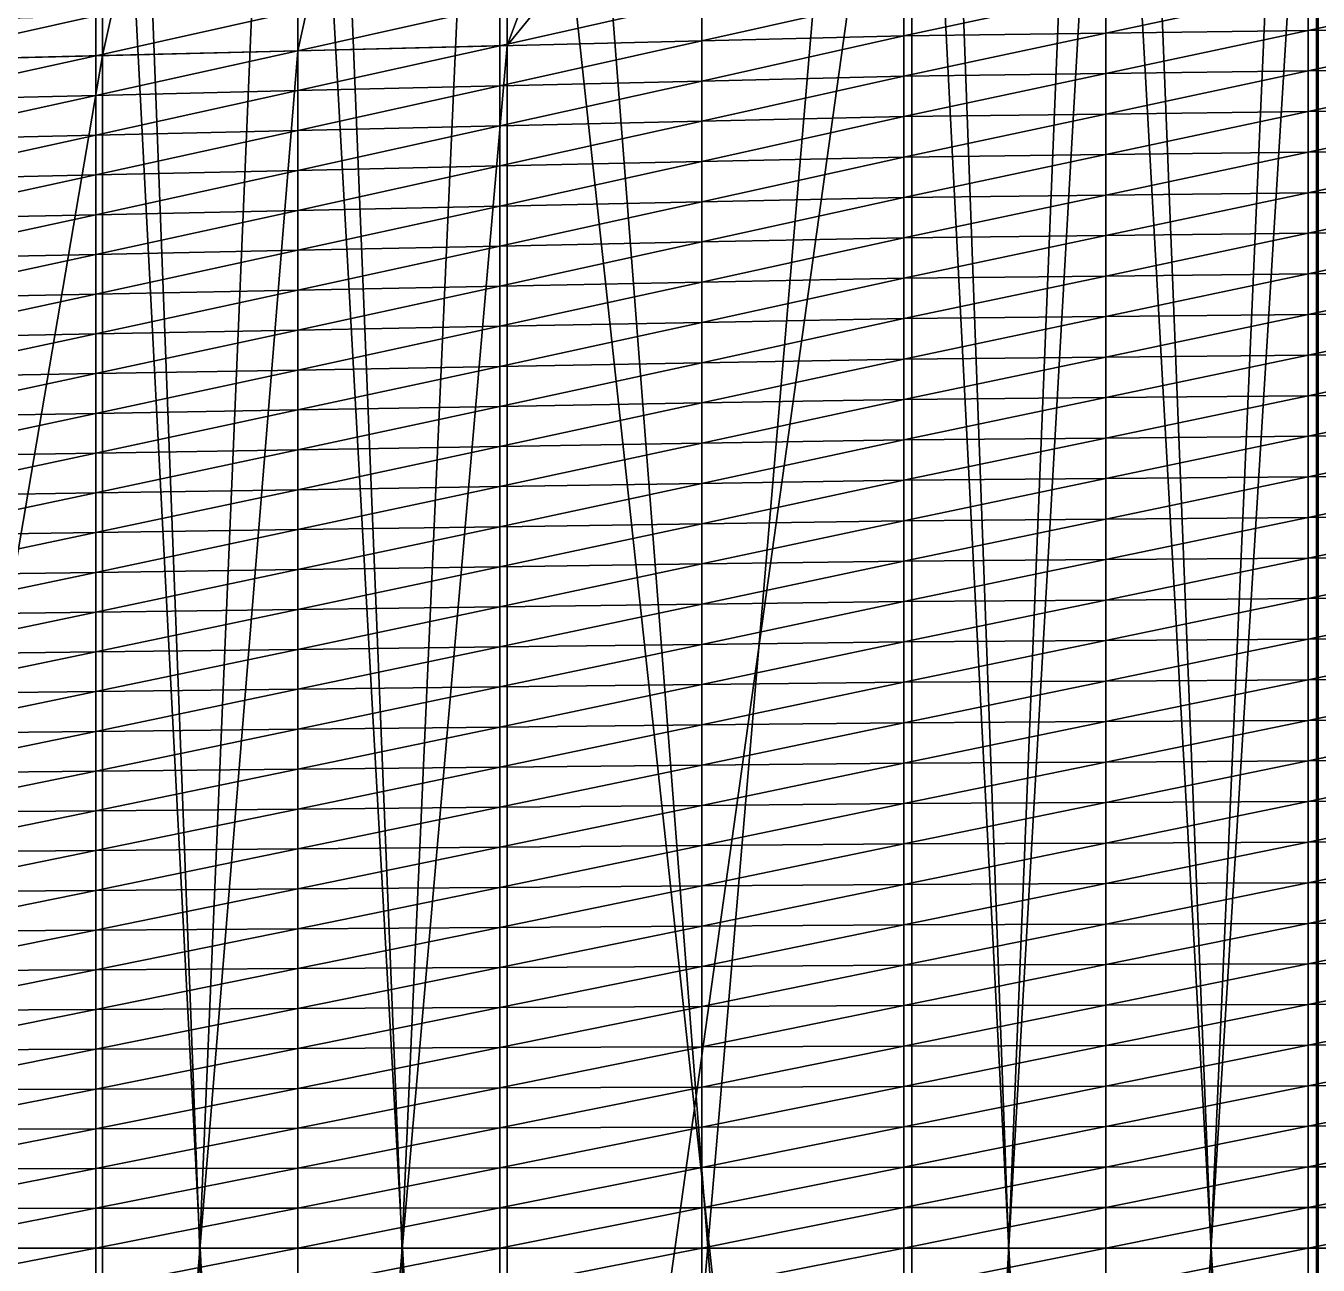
# Model space of a CAD drawing. Header units: metres. Extents: x -3 to 177, y -14 to 14.
# Drawn here: x 46.93 to 53.8, y -0.09 to 6.5 of the extents above; entities that cross this region are included whole.
import ezdxf

# ---------------------------------------------------------------- set-up
doc = ezdxf.new("R2010")
doc.units = ezdxf.units.M
for name, color, linetype, true_color in [('BULKHEAD_03', 7, 'Continuous', 0xdec086), ('DB_4', 7, 'Continuous', 0x99866a), ('DB_5', 7, 'Continuous', 0x99866a), ('HOLD_4', 7, 'Continuous', 0x80bb9a), ('HOLD_5', 7, 'Continuous', 0xdf9582), ('HULL', 7, 'Continuous', 0x528ba5)]:
    doc.layers.add(name, color=color, linetype=linetype, true_color=true_color)

msp = doc.modelspace()

# ---------------------------------------------------------------- linework, layer by layer
at = {"layer": 'BULKHEAD_03'}
for points in [[(53.796, -9.0688, 0.0121), (53.796, -14.388, 14.5999), (53.796, 14.388, 14.5999)], [(53.796, 14.388, 14.5999), (53.796, 9.0688, 0.0121), (53.796, -9.0688, 0.0121)], [(53.796, 14.388, 14.5999), (53.796, -14.388, 14.5999), (53.804, -14.388, 14.5999)], [(53.796, 14.388, 14.5999), (53.804, -14.388, 14.5999), (53.804, 14.388, 14.5999)], [(53.804, 14.388, 14.5999), (53.804, -14.388, 14.5999), (53.804, -9.0688, 0.0121)], [(53.804, -9.0688, 0.0121), (53.804, 9.0688, 0.0121), (53.804, 14.388, 14.5999)], [(53.796, -9.0688, 0.0121), (53.796, 9.0688, 0.0121), (53.804, 9.0688, 0.0121)], [(53.796, -9.0688, 0.0121), (53.804, 9.0688, 0.0121), (53.804, -9.0688, 0.0121)]]:
    msp.add_3dface(points, dxfattribs=at)
at = {"layer": 'DB_4'}
for points in [[(53.804, 14.1636, 1.75), (54.825, -14.2049, 1.75), (54.825, 14.2049, 1.75)], [(53.804, 14.1636, 1.75), (53.804, -14.1636, 1.75), (54.825, -14.2049, 1.75)], [(53.804, -14.1636, 1.75), (53.804, 14.1636, 1.75), (53.804, 13.9442, 1.4)], [(53.804, -14.1636, 1.75), (53.804, 13.9442, 1.4), (53.804, 13.1506, 0.7)], [(53.804, 13.1506, 0.7), (53.804, 9.069), (53.804, -12.4071, 0.35)], [(53.804, -14.1636, 1.75), (53.804, 13.1506, 0.7), (53.804, -12.4071, 0.35)], [(53.804, -9.069), (53.804, 9.069), (54.825, 9.0881)], [(53.804, -9.069), (54.825, 9.0881), (54.825, -9.0881)], [(53.804, 9.069), (53.804, -9.069), (53.804, -12.4071, 0.35)]]:
    msp.add_3dface(points, dxfattribs=at)
at = {"layer": 'DB_5'}
for points in [[(51.6428, 14.0657, 1.75), (52.675, -14.1149, 1.75), (52.675, 14.1149, 1.75)], [(52.675, 14.1149, 1.75), (53.796, -14.1633, 1.75), (53.796, 14.1633, 1.75)], [(52.675, 14.1149, 1.75), (52.675, -14.1149, 1.75), (53.796, -14.1633, 1.75)], [(53.796, 13.9437, 1.4), (53.796, 14.1633, 1.75), (53.796, -14.1633, 1.75)], [(49.4895, 13.8425, 1.75), (51.6428, -14.0657, 1.75), (51.6428, 14.0657, 1.75)], [(51.6428, 14.0657, 1.75), (51.6428, -14.0657, 1.75), (52.675, -14.1149, 1.75)], [(53.796, 13.1498, 0.7), (53.796, 13.9437, 1.4), (53.796, -14.1633, 1.75)], [(48.375, 13.7102, 1.75), (49.4895, -13.8425, 1.75), (49.4895, 13.8425, 1.75)], [(49.4895, 13.8425, 1.75), (49.4895, -13.8425, 1.75), (51.6428, -14.0657, 1.75)], [(47.3363, 13.5797, 1.75), (48.375, -13.7102, 1.75), (48.375, 13.7102, 1.75)], [(48.375, 13.7102, 1.75), (48.375, -13.7102, 1.75), (49.4895, -13.8425, 1.75)], [(45.1831, 13.2778, 1.75), (47.3363, -13.5797, 1.75), (47.3363, 13.5797, 1.75)], [(47.3363, 13.5797, 1.75), (47.3363, -13.5797, 1.75), (48.375, -13.7102, 1.75)], [(45.1831, 13.2778, 1.75), (45.1831, -13.2778, 1.75), (47.3363, -13.5797, 1.75)], [(53.796, -12.4062, 0.35), (53.796, 9.0688), (53.796, 13.1498, 0.7)], [(53.796, -12.4062, 0.35), (53.796, 13.1498, 0.7), (53.796, -14.1633, 1.75)], [(49.4895, 6.3963), (49.4895, 11.4229, 0.35), (51.6428, 12.1578, 0.35)], [(49.4895, 6.3963), (51.6428, 12.1578, 0.35), (51.6428, 9.0283)], [(48.375, 6.3689), (48.375, 11.0095, 0.35), (49.4895, 11.4229, 0.35)], [(48.375, 6.3689), (49.4895, 11.4229, 0.35), (49.4895, 6.3963)], [(47.3363, 6.3433), (47.3363, 10.6298, 0.35), (48.375, 11.0095, 0.35)], [(47.3363, 6.3433), (48.375, 11.0095, 0.35), (48.375, 6.3689)], [(45.1831, 6.2903), (45.1831, 9.911, 0.35), (47.3363, 10.6298, 0.35)], [(45.1831, 6.2903), (47.3363, 10.6298, 0.35), (47.3363, 6.3433)], [(49.4895, -6.3963), (49.4895, 6.3963), (51.6428, 9.0283)], [(49.4895, -6.3963), (51.6428, 9.0283), (51.6428, -9.0283)], [(51.6428, -9.0283), (51.6428, 9.0283), (52.675, 9.0477)], [(51.6428, -9.0283), (52.675, 9.0477), (52.675, -9.0477)], [(52.675, -9.0477), (52.675, 9.0477), (53.796, 9.0688)], [(52.675, -9.0477), (53.796, 9.0688), (53.796, -9.0688)], [(53.796, -12.4062, 0.35), (53.796, -9.0688), (53.796, 9.0688)], [(48.375, -6.3689), (48.375, 6.3689), (49.4895, 6.3963)], [(48.375, -6.3689), (49.4895, 6.3963), (49.4895, -6.3963)], [(45.1831, -6.2903), (45.1831, 6.2903), (47.3363, 6.3433)], [(45.1831, -6.2903), (47.3363, 6.3433), (47.3363, -6.3433)], [(47.3363, -6.3433), (47.3363, 6.3433), (48.375, 6.3689)], [(47.3363, -6.3433), (48.375, 6.3689), (48.375, -6.3689)]]:
    msp.add_3dface(points, dxfattribs=at)
at = {"layer": 'HOLD_4'}
for points in [[(53.804, 13.096, 5.75), (53.804, 12.8596, 1.75), (53.804, -13.0956, 3.0004)], [(53.804, 9.996, 12.6718), (53.804, 13.096, 5.75), (53.804, -13.0956, 3.0004)], [(53.804, -12.8596, 1.75), (53.804, 12.8596, 1.75), (54.825, 12.9008, 1.75)], [(53.804, -12.8596, 1.75), (54.825, 12.9008, 1.75), (54.825, -12.9008, 1.75)], [(53.804, 12.8596, 1.75), (53.804, -12.8596, 1.75), (53.804, -13.0956, 3.0004)], [(53.804, 9.996, 14.6), (53.804, -9.996, 14.6), (54.825, -9.996, 14.6)], [(53.804, 9.996, 14.6), (54.825, -9.996, 14.6), (54.825, 9.996, 14.6)], [(53.804, -9.996, 14.6), (53.804, 9.996, 14.6), (53.804, 9.996, 12.6718)], [(53.804, -9.996, 12.6718), (53.804, -9.996, 14.6), (53.804, 9.996, 12.6718)], [(53.804, -13.0956, 3.0004), (53.804, -9.996, 12.6718), (53.804, 9.996, 12.6718)]]:
    msp.add_3dface(points, dxfattribs=at)
at = {"layer": 'HOLD_5'}
for points in [[(53.796, -13.0956, 3.0004), (53.796, 12.8592, 1.75), (53.796, 13.096, 5.75)], [(53.796, -13.0956, 3.0004), (53.796, 13.096, 5.75), (53.796, 9.996, 12.6718)], [(52.675, -12.8108, 1.75), (52.675, 12.8108, 1.75), (53.796, 12.8592, 1.75)], [(52.675, -12.8108, 1.75), (53.796, 12.8592, 1.75), (53.796, -12.8592, 1.75)], [(53.796, -13.0956, 3.0004), (53.796, -12.8592, 1.75), (53.796, 12.8592, 1.75)], [(51.6428, -12.7616, 1.75), (51.6428, 12.7616, 1.75), (52.675, 12.8108, 1.75)], [(51.6428, -12.7616, 1.75), (52.675, 12.8108, 1.75), (52.675, -12.8108, 1.75)], [(49.4895, -12.5382, 1.75), (49.4895, 12.5382, 1.75), (51.6428, 12.7616, 1.75)], [(49.4895, -12.5382, 1.75), (51.6428, 12.7616, 1.75), (51.6428, -12.7616, 1.75)], [(48.375, -12.4057, 1.75), (48.375, 12.4057, 1.75), (49.4895, 12.5382, 1.75)], [(48.375, -12.4057, 1.75), (49.4895, 12.5382, 1.75), (49.4895, -12.5382, 1.75)], [(47.3363, -12.2751, 1.75), (47.3363, 12.2751, 1.75), (48.375, 12.4057, 1.75)], [(47.3363, -12.2751, 1.75), (48.375, 12.4057, 1.75), (48.375, -12.4057, 1.75)], [(45.1831, -11.9728, 1.75), (45.1831, 11.9728, 1.75), (47.3363, 12.2751, 1.75)], [(45.1831, -11.9728, 1.75), (47.3363, 12.2751, 1.75), (47.3363, -12.2751, 1.75)], [(45.1831, 9.996, 14.6), (45.1831, -9.996, 14.6), (47.3363, -9.996, 14.6)], [(45.1831, 9.996, 14.6), (47.3363, -9.996, 14.6), (47.3363, 9.996, 14.6)], [(47.3363, 9.996, 14.6), (47.3363, -9.996, 14.6), (48.375, -9.996, 14.6)], [(47.3363, 9.996, 14.6), (48.375, -9.996, 14.6), (48.375, 9.996, 14.6)], [(48.375, 9.996, 14.6), (48.375, -9.996, 14.6), (49.4895, -9.996, 14.6)], [(48.375, 9.996, 14.6), (49.4895, -9.996, 14.6), (49.4895, 9.996, 14.6)], [(49.4895, 9.996, 14.6), (49.4895, -9.996, 14.6), (51.6428, -9.996, 14.6)], [(49.4895, 9.996, 14.6), (51.6428, -9.996, 14.6), (51.6428, 9.996, 14.6)], [(51.6428, 9.996, 14.6), (51.6428, -9.996, 14.6), (52.675, -9.996, 14.6)], [(51.6428, 9.996, 14.6), (52.675, -9.996, 14.6), (52.675, 9.996, 14.6)], [(52.675, 9.996, 14.6), (52.675, -9.996, 14.6), (53.796, -9.996, 14.6)], [(52.675, 9.996, 14.6), (53.796, -9.996, 14.6), (53.796, 9.996, 14.6)], [(53.796, 9.996, 12.6718), (53.796, 9.996, 14.6), (53.796, -9.996, 14.6)], [(53.796, 9.996, 12.6718), (53.796, -9.996, 14.6), (53.796, -9.996, 12.6718)], [(53.796, 9.996, 12.6718), (53.796, -9.996, 12.6718), (53.796, -13.0956, 3.0004)]]:
    msp.add_3dface(points, dxfattribs=at)
at = {"layer": 'HULL'}
for points in [[(51.6, 6.4482), (51.6, 6.6632), (52.675, 6.6781)], [(51.6, 6.4482), (52.675, 6.6781), (52.675, 6.4627)], [(52.675, 6.4627), (52.675, 6.6781), (53.75, 6.693)], [(52.675, 6.4627), (53.75, 6.693), (53.75, 6.4771)], [(53.75, 6.4771), (53.75, 6.693), (54.825, 6.7079)], [(53.75, 6.4771), (54.825, 6.7079), (54.825, 6.4915)], [(48.375, 6.3689), (48.375, 6.5812, 0.0006), (49.45, 6.6085, 0.0004)], [(48.375, 6.3689), (49.45, 6.6085, 0.0004), (49.45, 6.3953)], [(49.45, 6.3953), (49.45, 6.6085, 0.0004), (50.525, 6.6358, 0.0002)], [(49.45, 6.3953), (50.525, 6.6358, 0.0002), (50.525, 6.4218)], [(50.525, 6.4218), (50.525, 6.6358, 0.0002), (51.6, 6.6632)], [(50.525, 6.4218), (51.6, 6.6632), (51.6, 6.4482)], [(46.225, 6.316), (46.225, 6.5265, 0.0009), (47.3, 6.5538, 0.0008)], [(46.225, 6.316), (47.3, 6.5538, 0.0008), (47.3, 6.3424)], [(47.3, 6.3424), (47.3, 6.5538, 0.0008), (48.375, 6.5812, 0.0006)], [(47.3, 6.3424), (48.375, 6.5812, 0.0006), (48.375, 6.3689)], [(52.675, 6.2472), (52.675, 6.4627), (53.75, 6.4771)], [(52.675, 6.2472), (53.75, 6.4771), (53.75, 6.2612)], [(53.75, 6.2612), (53.75, 6.4771), (54.825, 6.4915)], [(53.75, 6.2612), (54.825, 6.4915), (54.825, 6.2751)], [(48.375, 6.1566), (48.375, 6.3689), (49.45, 6.3953)], [(48.375, 6.1566), (49.45, 6.3953), (49.45, 6.1822)], [(49.45, 6.1822), (49.45, 6.3953), (50.525, 6.4218)], [(49.45, 6.1822), (50.525, 6.4218), (50.525, 6.2077)], [(50.525, 6.2077), (50.525, 6.4218), (51.6, 6.4482)], [(50.525, 6.2077), (51.6, 6.4482), (51.6, 6.2333)], [(51.6, 6.2333), (51.6, 6.4482), (52.675, 6.4627)], [(51.6, 6.2333), (52.675, 6.4627), (52.675, 6.2472)], [(46.225, 6.1054), (46.225, 6.316), (47.3, 6.3424)], [(46.225, 6.1054), (47.3, 6.3424), (47.3, 6.131)], [(47.3, 6.131), (47.3, 6.3424), (48.375, 6.3689)], [(47.3, 6.131), (48.375, 6.3689), (48.375, 6.1566)], [(52.675, 6.0318), (52.675, 6.2472), (53.75, 6.2612)], [(52.675, 6.0318), (53.75, 6.2612), (53.75, 6.0453)], [(53.75, 6.0453), (53.75, 6.2612), (54.825, 6.2751)], [(53.75, 6.0453), (54.825, 6.2751), (54.825, 6.0588)], [(49.45, 5.969), (49.45, 6.1822), (50.525, 6.2077)], [(49.45, 5.969), (50.525, 6.2077), (50.525, 5.9937)], [(50.525, 5.9937), (50.525, 6.2077), (51.6, 6.2333)], [(50.525, 5.9937), (51.6, 6.2333), (51.6, 6.0184)], [(51.6, 6.0184), (51.6, 6.2333), (52.675, 6.2472)], [(51.6, 6.0184), (52.675, 6.2472), (52.675, 6.0318)], [(46.225, 5.8949), (46.225, 6.1054), (47.3, 6.131)], [(46.225, 5.8949), (47.3, 6.131), (47.3, 5.9196)], [(47.3, 5.9196), (47.3, 6.131), (48.375, 6.1566)], [(47.3, 5.9196), (48.375, 6.1566), (48.375, 5.9443)], [(48.375, 5.9443), (48.375, 6.1566), (49.45, 6.1822)], [(48.375, 5.9443), (49.45, 6.1822), (49.45, 5.969)], [(53.75, 5.8294), (53.75, 6.0453), (54.825, 6.0588)], [(53.75, 5.8294), (54.825, 6.0588), (54.825, 5.8424)], [(49.45, 5.7558), (49.45, 5.969), (50.525, 5.9937)], [(49.45, 5.7558), (50.525, 5.9937), (50.525, 5.7796)], [(50.525, 5.7796), (50.525, 5.9937), (51.6, 6.0184)], [(50.525, 5.7796), (51.6, 6.0184), (51.6, 5.8034)], [(51.6, 5.8034), (51.6, 6.0184), (52.675, 6.0318)], [(51.6, 5.8034), (52.675, 6.0318), (52.675, 5.8164)], [(52.675, 5.8164), (52.675, 6.0318), (53.75, 6.0453)], [(52.675, 5.8164), (53.75, 6.0453), (53.75, 5.8294)], [(46.225, 5.6844), (46.225, 5.8949), (47.3, 5.9196)], [(46.225, 5.6844), (47.3, 5.9196), (47.3, 5.7082)], [(47.3, 5.7082), (47.3, 5.9196), (48.375, 5.9443)], [(47.3, 5.7082), (48.375, 5.9443), (48.375, 5.732)], [(48.375, 5.732), (48.375, 5.9443), (49.45, 5.969)], [(48.375, 5.732), (49.45, 5.969), (49.45, 5.7558)], [(49.45, 5.5426), (49.45, 5.7558), (50.525, 5.7796)], [(49.45, 5.5426), (50.525, 5.7796), (50.525, 5.5656)], [(50.525, 5.5656), (50.525, 5.7796), (51.6, 5.8034)], [(50.525, 5.5656), (51.6, 5.8034), (51.6, 5.5885)], [(51.6, 5.5885), (51.6, 5.8034), (52.675, 5.8164)], [(51.6, 5.5885), (52.675, 5.8164), (52.675, 5.601)], [(52.675, 5.601), (52.675, 5.8164), (53.75, 5.8294)], [(52.675, 5.601), (53.75, 5.8294), (53.75, 5.6135)], [(53.75, 5.6135), (53.75, 5.8294), (54.825, 5.8424)], [(53.75, 5.6135), (54.825, 5.8424), (54.825, 5.626)], [(46.225, 5.4738), (46.225, 5.6844), (47.3, 5.7082)], [(46.225, 5.4738), (47.3, 5.7082), (47.3, 5.4968)], [(47.3, 5.4968), (47.3, 5.7082), (48.375, 5.732)], [(47.3, 5.4968), (48.375, 5.732), (48.375, 5.5197)], [(48.375, 5.5197), (48.375, 5.732), (49.45, 5.7558)], [(48.375, 5.5197), (49.45, 5.7558), (49.45, 5.5426)], [(50.525, 5.3515), (50.525, 5.5656), (51.6, 5.5885)], [(50.525, 5.3515), (51.6, 5.5885), (51.6, 5.3735)], [(51.6, 5.3735), (51.6, 5.5885), (52.675, 5.601)], [(51.6, 5.3735), (52.675, 5.601), (52.675, 5.3856)], [(52.675, 5.3856), (52.675, 5.601), (53.75, 5.6135)], [(52.675, 5.3856), (53.75, 5.6135), (53.75, 5.3976)], [(53.75, 5.3976), (53.75, 5.6135), (54.825, 5.626)], [(53.75, 5.3976), (54.825, 5.626), (54.825, 5.4096)], [(47.3, 5.2854), (47.3, 5.4968), (48.375, 5.5197)], [(47.3, 5.2854), (48.375, 5.5197), (48.375, 5.3074)], [(48.375, 5.3074), (48.375, 5.5197), (49.45, 5.5426)], [(48.375, 5.3074), (49.45, 5.5426), (49.45, 5.3294)], [(49.45, 5.3294), (49.45, 5.5426), (50.525, 5.5656)], [(49.45, 5.3294), (50.525, 5.5656), (50.525, 5.3515)], [(46.225, 5.2633), (46.225, 5.4738), (47.3, 5.4968)], [(46.225, 5.2633), (47.3, 5.4968), (47.3, 5.2854)], [(50.525, 5.1374), (50.525, 5.3515), (51.6, 5.3735)], [(50.525, 5.1374), (51.6, 5.3735), (51.6, 5.1586)], [(51.6, 5.1586), (51.6, 5.3735), (52.675, 5.3856)], [(51.6, 5.1586), (52.675, 5.3856), (52.675, 5.1701)], [(52.675, 5.1701), (52.675, 5.3856), (53.75, 5.3976)], [(52.675, 5.1701), (53.75, 5.3976), (53.75, 5.1817)], [(53.75, 5.1817), (53.75, 5.3976), (54.825, 5.4096)], [(53.75, 5.1817), (54.825, 5.4096), (54.825, 5.1932)], [(47.3, 5.0739), (47.3, 5.2854), (48.375, 5.3074)], [(47.3, 5.0739), (48.375, 5.3074), (48.375, 5.0951)], [(48.375, 5.0951), (48.375, 5.3074), (49.45, 5.3294)], [(48.375, 5.0951), (49.45, 5.3294), (49.45, 5.1163)], [(49.45, 5.1163), (49.45, 5.3294), (50.525, 5.3515)], [(49.45, 5.1163), (50.525, 5.3515), (50.525, 5.1374)], [(46.225, 5.0528), (46.225, 5.2633), (47.3, 5.2854)], [(46.225, 5.0528), (47.3, 5.2854), (47.3, 5.0739)], [(50.525, 4.9234), (50.525, 5.1374), (51.6, 5.1586)], [(50.525, 4.9234), (51.6, 5.1586), (51.6, 4.9437)], [(51.6, 4.9437), (51.6, 5.1586), (52.675, 5.1701)], [(51.6, 4.9437), (52.675, 5.1701), (52.675, 4.9547)], [(52.675, 4.9547), (52.675, 5.1701), (53.75, 5.1817)], [(52.675, 4.9547), (53.75, 5.1817), (53.75, 4.9658)], [(53.75, 4.9658), (53.75, 5.1817), (54.825, 5.1932)], [(53.75, 4.9658), (54.825, 5.1932), (54.825, 4.9768)], [(47.3, 4.8625), (47.3, 5.0739), (48.375, 5.0951)], [(47.3, 4.8625), (48.375, 5.0951), (48.375, 4.8828)], [(48.375, 4.8828), (48.375, 5.0951), (49.45, 5.1163)], [(48.375, 4.8828), (49.45, 5.1163), (49.45, 4.9031)], [(49.45, 4.9031), (49.45, 5.1163), (50.525, 5.1374)], [(49.45, 4.9031), (50.525, 5.1374), (50.525, 4.9234)], [(46.225, 4.8422), (46.225, 5.0528), (47.3, 5.0739)], [(46.225, 4.8422), (47.3, 5.0739), (47.3, 4.8625)], [(51.6, 4.7287), (51.6, 4.9437), (52.675, 4.9547)], [(51.6, 4.7287), (52.675, 4.9547), (52.675, 4.7393)], [(52.675, 4.7393), (52.675, 4.9547), (53.75, 4.9658)], [(52.675, 4.7393), (53.75, 4.9658), (53.75, 4.7499)], [(53.75, 4.7499), (53.75, 4.9658), (54.825, 4.9768)], [(53.75, 4.7499), (54.825, 4.9768), (54.825, 4.7605)], [(47.3, 4.6511), (47.3, 4.8625), (48.375, 4.8828)], [(47.3, 4.6511), (48.375, 4.8828), (48.375, 4.6705)], [(48.375, 4.6705), (48.375, 4.8828), (49.45, 4.9031)], [(48.375, 4.6705), (49.45, 4.9031), (49.45, 4.6899)], [(49.45, 4.6899), (49.45, 4.9031), (50.525, 4.9234)], [(49.45, 4.6899), (50.525, 4.9234), (50.525, 4.7093)], [(50.525, 4.7093), (50.525, 4.9234), (51.6, 4.9437)], [(50.525, 4.7093), (51.6, 4.9437), (51.6, 4.7287)], [(46.225, 4.6317), (46.225, 4.8422), (47.3, 4.8625)], [(46.225, 4.6317), (47.3, 4.8625), (47.3, 4.6511)], [(52.675, 4.5239), (52.675, 4.7393), (53.75, 4.7499)], [(52.675, 4.5239), (53.75, 4.7499), (53.75, 4.534)], [(53.75, 4.534), (53.75, 4.7499), (54.825, 4.7605)], [(53.75, 4.534), (54.825, 4.7605), (54.825, 4.5441)], [(48.375, 4.4582), (48.375, 4.6705), (49.45, 4.6899)], [(48.375, 4.4582), (49.45, 4.6899), (49.45, 4.4767)], [(49.45, 4.4767), (49.45, 4.6899), (50.525, 4.7093)], [(49.45, 4.4767), (50.525, 4.7093), (50.525, 4.4953)], [(50.525, 4.4953), (50.525, 4.7093), (51.6, 4.7287)], [(50.525, 4.4953), (51.6, 4.7287), (51.6, 4.5138)], [(51.6, 4.5138), (51.6, 4.7287), (52.675, 4.7393)], [(51.6, 4.5138), (52.675, 4.7393), (52.675, 4.5239)], [(46.225, 4.4212), (46.225, 4.6317), (47.3, 4.6511)], [(46.225, 4.4212), (47.3, 4.6511), (47.3, 4.4397)], [(47.3, 4.4397), (47.3, 4.6511), (48.375, 4.6705)], [(47.3, 4.4397), (48.375, 4.6705), (48.375, 4.4582)], [(53.75, 4.3181), (53.75, 4.534), (54.825, 4.5441)], [(53.75, 4.3181), (54.825, 4.5441), (54.825, 4.3277)], [(48.375, 4.2459), (48.375, 4.4582), (49.45, 4.4767)], [(48.375, 4.2459), (49.45, 4.4767), (49.45, 4.2636)], [(49.45, 4.2636), (49.45, 4.4767), (50.525, 4.4953)], [(49.45, 4.2636), (50.525, 4.4953), (50.525, 4.2812)], [(50.525, 4.2812), (50.525, 4.4953), (51.6, 4.5138)], [(50.525, 4.2812), (51.6, 4.5138), (51.6, 4.2988)], [(51.6, 4.2988), (51.6, 4.5138), (52.675, 4.5239)], [(51.6, 4.2988), (52.675, 4.5239), (52.675, 4.3084)], [(52.675, 4.3084), (52.675, 4.5239), (53.75, 4.534)], [(52.675, 4.3084), (53.75, 4.534), (53.75, 4.3181)], [(46.225, 4.2106), (46.225, 4.4212), (47.3, 4.4397)], [(46.225, 4.2106), (47.3, 4.4397), (47.3, 4.2283)], [(47.3, 4.2283), (47.3, 4.4397), (48.375, 4.4582)], [(47.3, 4.2283), (48.375, 4.4582), (48.375, 4.2459)], [(48.375, 4.0336), (48.375, 4.2459), (49.45, 4.2636)], [(48.375, 4.0336), (49.45, 4.2636), (49.45, 4.0504)], [(49.45, 4.0504), (49.45, 4.2636), (50.525, 4.2812)], [(49.45, 4.0504), (50.525, 4.2812), (50.525, 4.0671)], [(50.525, 4.0671), (50.525, 4.2812), (51.6, 4.2988)], [(50.525, 4.0671), (51.6, 4.2988), (51.6, 4.0839)], [(51.6, 4.0839), (51.6, 4.2988), (52.675, 4.3084)], [(51.6, 4.0839), (52.675, 4.3084), (52.675, 4.093)], [(52.675, 4.093), (52.675, 4.3084), (53.75, 4.3181)], [(52.675, 4.093), (53.75, 4.3181), (53.75, 4.1022)], [(53.75, 4.1022), (53.75, 4.3181), (54.825, 4.3277)], [(53.75, 4.1022), (54.825, 4.3277), (54.825, 4.1113)], [(46.225, 4.0001), (46.225, 4.2106), (47.3, 4.2283)], [(46.225, 4.0001), (47.3, 4.2283), (47.3, 4.0169)], [(47.3, 4.0169), (47.3, 4.2283), (48.375, 4.2459)], [(47.3, 4.0169), (48.375, 4.2459), (48.375, 4.0336)], [(49.45, 3.8372), (49.45, 4.0504), (50.525, 4.0671)], [(49.45, 3.8372), (50.525, 4.0671), (50.525, 3.8531)], [(50.525, 3.8531), (50.525, 4.0671), (51.6, 4.0839)], [(50.525, 3.8531), (51.6, 4.0839), (51.6, 3.8689)], [(51.6, 3.8689), (51.6, 4.0839), (52.675, 4.093)], [(51.6, 3.8689), (52.675, 4.093), (52.675, 3.8776)], [(52.675, 3.8776), (52.675, 4.093), (53.75, 4.1022)], [(52.675, 3.8776), (53.75, 4.1022), (53.75, 3.8863)], [(53.75, 3.8863), (53.75, 4.1022), (54.825, 4.1113)], [(53.75, 3.8863), (54.825, 4.1113), (54.825, 3.8949)], [(46.225, 3.7896), (46.225, 4.0001), (47.3, 4.0169)], [(46.225, 3.7896), (47.3, 4.0169), (47.3, 3.8055)], [(47.3, 3.8055), (47.3, 4.0169), (48.375, 4.0336)], [(47.3, 3.8055), (48.375, 4.0336), (48.375, 3.8213)], [(48.375, 3.8213), (48.375, 4.0336), (49.45, 4.0504)], [(48.375, 3.8213), (49.45, 4.0504), (49.45, 3.8372)], [(49.45, 3.624), (49.45, 3.8372), (50.525, 3.8531)], [(49.45, 3.624), (50.525, 3.8531), (50.525, 3.639)], [(50.525, 3.639), (50.525, 3.8531), (51.6, 3.8689)], [(50.525, 3.639), (51.6, 3.8689), (51.6, 3.654)], [(51.6, 3.654), (51.6, 3.8689), (52.675, 3.8776)], [(51.6, 3.654), (52.675, 3.8776), (52.675, 3.6622)], [(52.675, 3.6622), (52.675, 3.8776), (53.75, 3.8863)], [(52.675, 3.6622), (53.75, 3.8863), (53.75, 3.6704)], [(53.75, 3.6704), (53.75, 3.8863), (54.825, 3.8949)], [(53.75, 3.6704), (54.825, 3.8949), (54.825, 3.6785)], [(46.225, 3.579), (46.225, 3.7896), (47.3, 3.8055)], [(46.225, 3.579), (47.3, 3.8055), (47.3, 3.594)], [(47.3, 3.594), (47.3, 3.8055), (48.375, 3.8213)], [(47.3, 3.594), (48.375, 3.8213), (48.375, 3.609)], [(48.375, 3.609), (48.375, 3.8213), (49.45, 3.8372)], [(48.375, 3.609), (49.45, 3.8372), (49.45, 3.624)], [(50.525, 3.425), (50.525, 3.639), (51.6, 3.654)], [(50.525, 3.425), (51.6, 3.654), (51.6, 3.4391)], [(51.6, 3.4391), (51.6, 3.654), (52.675, 3.6622)], [(51.6, 3.4391), (52.675, 3.6622), (52.675, 3.4468)], [(52.675, 3.4468), (52.675, 3.6622), (53.75, 3.6704)], [(52.675, 3.4468), (53.75, 3.6704), (53.75, 3.4545)], [(53.75, 3.4545), (53.75, 3.6704), (54.825, 3.6785)], [(53.75, 3.4545), (54.825, 3.6785), (54.825, 3.4621)], [(46.225, 3.3685), (46.225, 3.579), (47.3, 3.594)], [(46.225, 3.3685), (47.3, 3.594), (47.3, 3.3826)], [(47.3, 3.3826), (47.3, 3.594), (48.375, 3.609)], [(47.3, 3.3826), (48.375, 3.609), (48.375, 3.3967)], [(48.375, 3.3967), (48.375, 3.609), (49.45, 3.624)], [(48.375, 3.3967), (49.45, 3.624), (49.45, 3.4108)], [(49.45, 3.4108), (49.45, 3.624), (50.525, 3.639)], [(49.45, 3.4108), (50.525, 3.639), (50.525, 3.425)], [(50.525, 3.2109), (50.525, 3.425), (51.6, 3.4391)], [(50.525, 3.2109), (51.6, 3.4391), (51.6, 3.2241)], [(51.6, 3.2241), (51.6, 3.4391), (52.675, 3.4468)], [(51.6, 3.2241), (52.675, 3.4468), (52.675, 3.2313)], [(52.675, 3.2313), (52.675, 3.4468), (53.75, 3.4545)], [(52.675, 3.2313), (53.75, 3.4545), (53.75, 3.2385)], [(53.75, 3.2385), (53.75, 3.4545), (54.825, 3.4621)], [(53.75, 3.2385), (54.825, 3.4621), (54.825, 3.2458)], [(46.225, 3.158), (46.225, 3.3685), (47.3, 3.3826)], [(46.225, 3.158), (47.3, 3.3826), (47.3, 3.1712)], [(47.3, 3.1712), (47.3, 3.3826), (48.375, 3.3967)], [(47.3, 3.1712), (48.375, 3.3967), (48.375, 3.1844)], [(48.375, 3.1844), (48.375, 3.3967), (49.45, 3.4108)], [(48.375, 3.1844), (49.45, 3.4108), (49.45, 3.1977)], [(49.45, 3.1977), (49.45, 3.4108), (50.525, 3.425)], [(49.45, 3.1977), (50.525, 3.425), (50.525, 3.2109)], [(52.675, 3.0159), (52.675, 3.2313), (53.75, 3.2385)], [(52.675, 3.0159), (53.75, 3.2385), (53.75, 3.0226)], [(53.75, 3.0226), (53.75, 3.2385), (54.825, 3.2458)], [(53.75, 3.0226), (54.825, 3.2458), (54.825, 3.0294)], [(46.225, 2.9475), (46.225, 3.158), (47.3, 3.1712)], [(46.225, 2.9475), (47.3, 3.1712), (47.3, 2.9598)], [(47.3, 2.9598), (47.3, 3.1712), (48.375, 3.1844)], [(47.3, 2.9598), (48.375, 3.1844), (48.375, 2.9721)], [(48.375, 2.9721), (48.375, 3.1844), (49.45, 3.1977)], [(48.375, 2.9721), (49.45, 3.1977), (49.45, 2.9845)], [(49.45, 2.9845), (49.45, 3.1977), (50.525, 3.2109)], [(49.45, 2.9845), (50.525, 3.2109), (50.525, 2.9968)], [(50.525, 2.9968), (50.525, 3.2109), (51.6, 3.2241)], [(50.525, 2.9968), (51.6, 3.2241), (51.6, 3.0092)], [(51.6, 3.0092), (51.6, 3.2241), (52.675, 3.2313)], [(51.6, 3.0092), (52.675, 3.2313), (52.675, 3.0159)], [(53.75, 2.8067), (53.75, 3.0226), (54.825, 3.0294)], [(53.75, 2.8067), (54.825, 3.0294), (54.825, 2.813)], [(46.225, 2.7369), (46.225, 2.9475), (47.3, 2.9598)], [(46.225, 2.7369), (47.3, 2.9598), (47.3, 2.7484)], [(47.3, 2.7484), (47.3, 2.9598), (48.375, 2.9721)], [(47.3, 2.7484), (48.375, 2.9721), (48.375, 2.7598)], [(48.375, 2.7598), (48.375, 2.9721), (49.45, 2.9845)], [(48.375, 2.7598), (49.45, 2.9845), (49.45, 2.7713)], [(49.45, 2.7713), (49.45, 2.9845), (50.525, 2.9968)], [(49.45, 2.7713), (50.525, 2.9968), (50.525, 2.7828)], [(50.525, 2.7828), (50.525, 2.9968), (51.6, 3.0092)], [(50.525, 2.7828), (51.6, 3.0092), (51.6, 2.7942)], [(51.6, 2.7942), (51.6, 3.0092), (52.675, 3.0159)], [(51.6, 2.7942), (52.675, 3.0159), (52.675, 2.8005)], [(52.675, 2.8005), (52.675, 3.0159), (53.75, 3.0226)], [(52.675, 2.8005), (53.75, 3.0226), (53.75, 2.8067)], [(47.3, 2.537), (47.3, 2.7484), (48.375, 2.7598)], [(47.3, 2.537), (48.375, 2.7598), (48.375, 2.5476)], [(48.375, 2.5476), (48.375, 2.7598), (49.45, 2.7713)], [(48.375, 2.5476), (49.45, 2.7713), (49.45, 2.5581)], [(49.45, 2.5581), (49.45, 2.7713), (50.525, 2.7828)], [(49.45, 2.5581), (50.525, 2.7828), (50.525, 2.5687)], [(50.525, 2.5687), (50.525, 2.7828), (51.6, 2.7942)], [(50.525, 2.5687), (51.6, 2.7942), (51.6, 2.5793)], [(51.6, 2.5793), (51.6, 2.7942), (52.675, 2.8005)], [(51.6, 2.5793), (52.675, 2.8005), (52.675, 2.5851)], [(52.675, 2.5851), (52.675, 2.8005), (53.75, 2.8067)], [(52.675, 2.5851), (53.75, 2.8067), (53.75, 2.5908)], [(53.75, 2.5908), (53.75, 2.8067), (54.825, 2.813)], [(53.75, 2.5908), (54.825, 2.813), (54.825, 2.5966)], [(46.225, 2.5264), (46.225, 2.7369), (47.3, 2.7484)], [(46.225, 2.5264), (47.3, 2.7484), (47.3, 2.537)], [(47.3, 2.3256), (47.3, 2.537), (48.375, 2.5476)], [(47.3, 2.3256), (48.375, 2.5476), (48.375, 2.3353)], [(48.375, 2.3353), (48.375, 2.5476), (49.45, 2.5581)], [(48.375, 2.3353), (49.45, 2.5581), (49.45, 2.345)], [(49.45, 2.345), (49.45, 2.5581), (50.525, 2.5687)], [(49.45, 2.345), (50.525, 2.5687), (50.525, 2.3547)], [(50.525, 2.3547), (50.525, 2.5687), (51.6, 2.5793)], [(50.525, 2.3547), (51.6, 2.5793), (51.6, 2.3644)], [(51.6, 2.3644), (51.6, 2.5793), (52.675, 2.5851)], [(51.6, 2.3644), (52.675, 2.5851), (52.675, 2.3696)], [(52.675, 2.3696), (52.675, 2.5851), (53.75, 2.5908)], [(52.675, 2.3696), (53.75, 2.5908), (53.75, 2.3749)], [(53.75, 2.3749), (53.75, 2.5908), (54.825, 2.5966)], [(53.75, 2.3749), (54.825, 2.5966), (54.825, 2.3802)], [(46.225, 2.3159), (46.225, 2.5264), (47.3, 2.537)], [(46.225, 2.3159), (47.3, 2.537), (47.3, 2.3256)], [(48.375, 2.123), (48.375, 2.3353), (49.45, 2.345)], [(48.375, 2.123), (49.45, 2.345), (49.45, 2.1318)], [(49.45, 2.1318), (49.45, 2.345), (50.525, 2.3547)], [(49.45, 2.1318), (50.525, 2.3547), (50.525, 2.1406)], [(50.525, 2.1406), (50.525, 2.3547), (51.6, 2.3644)], [(50.525, 2.1406), (51.6, 2.3644), (51.6, 2.1494)], [(51.6, 2.1494), (51.6, 2.3644), (52.675, 2.3696)], [(51.6, 2.1494), (52.675, 2.3696), (52.675, 2.1542)], [(52.675, 2.1542), (52.675, 2.3696), (53.75, 2.3749)], [(52.675, 2.1542), (53.75, 2.3749), (53.75, 2.159)], [(53.75, 2.159), (53.75, 2.3749), (54.825, 2.3802)], [(53.75, 2.159), (54.825, 2.3802), (54.825, 2.1638)], [(46.225, 2.1053), (46.225, 2.3159), (47.3, 2.3256)], [(46.225, 2.1053), (47.3, 2.3256), (47.3, 2.1141)], [(47.3, 2.1141), (47.3, 2.3256), (48.375, 2.3353)], [(47.3, 2.1141), (48.375, 2.3353), (48.375, 2.123)], [(48.375, 1.9107), (48.375, 2.123), (49.45, 2.1318)], [(48.375, 1.9107), (49.45, 2.1318), (49.45, 1.9186)], [(49.45, 1.9186), (49.45, 2.1318), (50.525, 2.1406)], [(49.45, 1.9186), (50.525, 2.1406), (50.525, 1.9265)], [(50.525, 1.9265), (50.525, 2.1406), (51.6, 2.1494)], [(50.525, 1.9265), (51.6, 2.1494), (51.6, 1.9345)], [(51.6, 1.9345), (51.6, 2.1494), (52.675, 2.1542)], [(51.6, 1.9345), (52.675, 2.1542), (52.675, 1.9388)], [(52.675, 1.9388), (52.675, 2.1542), (53.75, 2.159)], [(52.675, 1.9388), (53.75, 2.159), (53.75, 1.9431)], [(53.75, 1.9431), (53.75, 2.159), (54.825, 2.1638)], [(53.75, 1.9431), (54.825, 2.1638), (54.825, 1.9475)], [(46.225, 1.8948), (46.225, 2.1053), (47.3, 2.1141)], [(46.225, 1.8948), (47.3, 2.1141), (47.3, 1.9027)], [(47.3, 1.9027), (47.3, 2.1141), (48.375, 2.123)], [(47.3, 1.9027), (48.375, 2.123), (48.375, 1.9107)], [(49.45, 1.7054), (49.45, 1.9186), (50.525, 1.9265)], [(49.45, 1.7054), (50.525, 1.9265), (50.525, 1.7125)], [(50.525, 1.7125), (50.525, 1.9265), (51.6, 1.9345)], [(50.525, 1.7125), (51.6, 1.9345), (51.6, 1.7195)], [(51.6, 1.7195), (51.6, 1.9345), (52.675, 1.9388)], [(51.6, 1.7195), (52.675, 1.9388), (52.675, 1.7234)], [(52.675, 1.7234), (52.675, 1.9388), (53.75, 1.9431)], [(52.675, 1.7234), (53.75, 1.9431), (53.75, 1.7272)], [(53.75, 1.7272), (53.75, 1.9431), (54.825, 1.9475)], [(53.75, 1.7272), (54.825, 1.9475), (54.825, 1.7311)], [(46.225, 1.6843), (46.225, 1.8948), (47.3, 1.9027)], [(46.225, 1.6843), (47.3, 1.9027), (47.3, 1.6913)], [(47.3, 1.6913), (47.3, 1.9027), (48.375, 1.9107)], [(47.3, 1.6913), (48.375, 1.9107), (48.375, 1.6984)], [(48.375, 1.6984), (48.375, 1.9107), (49.45, 1.9186)], [(48.375, 1.6984), (49.45, 1.9186), (49.45, 1.7054)], [(50.525, 1.4984), (50.525, 1.7125), (51.6, 1.7195)], [(50.525, 1.4984), (51.6, 1.7195), (51.6, 1.5046)], [(51.6, 1.5046), (51.6, 1.7195), (52.675, 1.7234)], [(51.6, 1.5046), (52.675, 1.7234), (52.675, 1.508)], [(52.675, 1.508), (52.675, 1.7234), (53.75, 1.7272)], [(52.675, 1.508), (53.75, 1.7272), (53.75, 1.5113)], [(53.75, 1.5113), (53.75, 1.7272), (54.825, 1.7311)], [(53.75, 1.5113), (54.825, 1.7311), (54.825, 1.5147)], [(46.225, 1.4737), (46.225, 1.6843), (47.3, 1.6913)], [(46.225, 1.4737), (47.3, 1.6913), (47.3, 1.4799)], [(47.3, 1.4799), (47.3, 1.6913), (48.375, 1.6984)], [(47.3, 1.4799), (48.375, 1.6984), (48.375, 1.4861)], [(48.375, 1.4861), (48.375, 1.6984), (49.45, 1.7054)], [(48.375, 1.4861), (49.45, 1.7054), (49.45, 1.4922)], [(49.45, 1.4922), (49.45, 1.7054), (50.525, 1.7125)], [(49.45, 1.4922), (50.525, 1.7125), (50.525, 1.4984)], [(53.75, 1.2954), (53.75, 1.5113), (54.825, 1.5147)], [(53.75, 1.2954), (54.825, 1.5147), (54.825, 1.2983)], [(46.225, 1.2632), (46.225, 1.4737), (47.3, 1.4799)], [(46.225, 1.2632), (47.3, 1.4799), (47.3, 1.2685)], [(47.3, 1.2685), (47.3, 1.4799), (48.375, 1.4861)], [(47.3, 1.2685), (48.375, 1.4861), (48.375, 1.2738)], [(48.375, 1.2738), (48.375, 1.4861), (49.45, 1.4922)], [(48.375, 1.2738), (49.45, 1.4922), (49.45, 1.2791)], [(49.45, 1.2791), (49.45, 1.4922), (50.525, 1.4984)], [(49.45, 1.2791), (50.525, 1.4984), (50.525, 1.2844)], [(50.525, 1.2844), (50.525, 1.4984), (51.6, 1.5046)], [(50.525, 1.2844), (51.6, 1.5046), (51.6, 1.2896)], [(51.6, 1.2896), (51.6, 1.5046), (52.675, 1.508)], [(51.6, 1.2896), (52.675, 1.508), (52.675, 1.2925)], [(52.675, 1.2925), (52.675, 1.508), (53.75, 1.5113)], [(52.675, 1.2925), (53.75, 1.5113), (53.75, 1.2954)], [(46.225, 1.0527), (46.225, 1.2632), (47.3, 1.2685)], [(46.225, 1.0527), (47.3, 1.2685), (47.3, 1.0571)], [(47.3, 1.0571), (47.3, 1.2685), (48.375, 1.2738)], [(47.3, 1.0571), (48.375, 1.2738), (48.375, 1.0615)], [(48.375, 1.0615), (48.375, 1.2738), (49.45, 1.2791)], [(48.375, 1.0615), (49.45, 1.2791), (49.45, 1.0659)], [(49.45, 1.0659), (49.45, 1.2791), (50.525, 1.2844)], [(49.45, 1.0659), (50.525, 1.2844), (50.525, 1.0703)], [(50.525, 1.0703), (50.525, 1.2844), (51.6, 1.2896)], [(50.525, 1.0703), (51.6, 1.2896), (51.6, 1.0747)], [(51.6, 1.0747), (51.6, 1.2896), (52.675, 1.2925)], [(51.6, 1.0747), (52.675, 1.2925), (52.675, 1.0771)], [(52.675, 1.0771), (52.675, 1.2925), (53.75, 1.2954)], [(52.675, 1.0771), (53.75, 1.2954), (53.75, 1.0795)], [(53.75, 1.0795), (53.75, 1.2954), (54.825, 1.2983)], [(53.75, 1.0795), (54.825, 1.2983), (54.825, 1.0819)], [(46.225, 0.8421), (46.225, 1.0527), (47.3, 1.0571)], [(46.225, 0.8421), (47.3, 1.0571), (47.3, 0.8457)], [(47.3, 0.8457), (47.3, 1.0571), (48.375, 1.0615)], [(47.3, 0.8457), (48.375, 1.0615), (48.375, 0.8492)], [(48.375, 0.8492), (48.375, 1.0615), (49.45, 1.0659)], [(48.375, 0.8492), (49.45, 1.0659), (49.45, 0.8527)], [(49.45, 0.8527), (49.45, 1.0659), (50.525, 1.0703)], [(49.45, 0.8527), (50.525, 1.0703), (50.525, 0.8562)], [(50.525, 0.8562), (50.525, 1.0703), (51.6, 1.0747)], [(50.525, 0.8562), (51.6, 1.0747), (51.6, 0.8598)], [(51.6, 0.8598), (51.6, 1.0747), (52.675, 1.0771)], [(51.6, 0.8598), (52.675, 1.0771), (52.675, 0.8617)], [(52.675, 0.8617), (52.675, 1.0771), (53.75, 1.0795)], [(52.675, 0.8617), (53.75, 1.0795), (53.75, 0.8636)], [(53.75, 0.8636), (53.75, 1.0795), (54.825, 1.0819)], [(53.75, 0.8636), (54.825, 1.0819), (54.825, 0.8655)], [(46.225, 0.6316), (46.225, 0.8421), (47.3, 0.8457)], [(46.225, 0.6316), (47.3, 0.8457), (47.3, 0.6342)], [(47.3, 0.6342), (47.3, 0.8457), (48.375, 0.8492)], [(47.3, 0.6342), (48.375, 0.8492), (48.375, 0.6369)], [(48.375, 0.6369), (48.375, 0.8492), (49.45, 0.8527)], [(48.375, 0.6369), (49.45, 0.8527), (49.45, 0.6395)], [(49.45, 0.6395), (49.45, 0.8527), (50.525, 0.8562)], [(49.45, 0.6395), (50.525, 0.8562), (50.525, 0.6422)], [(50.525, 0.6422), (50.525, 0.8562), (51.6, 0.8598)], [(50.525, 0.6422), (51.6, 0.8598), (51.6, 0.6448)], [(51.6, 0.6448), (51.6, 0.8598), (52.675, 0.8617)], [(51.6, 0.6448), (52.675, 0.8617), (52.675, 0.6463)], [(52.675, 0.6463), (52.675, 0.8617), (53.75, 0.8636)], [(52.675, 0.6463), (53.75, 0.8636), (53.75, 0.6477)], [(53.75, 0.6477), (53.75, 0.8636), (54.825, 0.8655)], [(53.75, 0.6477), (54.825, 0.8655), (54.825, 0.6492)], [(46.225, 0.4211), (46.225, 0.6316), (47.3, 0.6342)], [(46.225, 0.4211), (47.3, 0.6342), (47.3, 0.4228)], [(47.3, 0.4228), (47.3, 0.6342), (48.375, 0.6369)], [(47.3, 0.4228), (48.375, 0.6369), (48.375, 0.4246)], [(48.375, 0.4246), (48.375, 0.6369), (49.45, 0.6395)], [(48.375, 0.4246), (49.45, 0.6395), (49.45, 0.4264)], [(49.45, 0.4264), (49.45, 0.6395), (50.525, 0.6422)], [(49.45, 0.4264), (50.525, 0.6422), (50.525, 0.4281)], [(50.525, 0.4281), (50.525, 0.6422), (51.6, 0.6448)], [(50.525, 0.4281), (51.6, 0.6448), (51.6, 0.4299)], [(51.6, 0.4299), (51.6, 0.6448), (52.675, 0.6463)], [(51.6, 0.4299), (52.675, 0.6463), (52.675, 0.4308)], [(52.675, 0.4308), (52.675, 0.6463), (53.75, 0.6477)], [(52.675, 0.4308), (53.75, 0.6477), (53.75, 0.4318)], [(53.75, 0.4318), (53.75, 0.6477), (54.825, 0.6492)], [(53.75, 0.4318), (54.825, 0.6492), (54.825, 0.4328)], [(46.225, 0.2105), (46.225, 0.4211), (47.3, 0.4228)], [(46.225, 0.2105), (47.3, 0.4228), (47.3, 0.2114)], [(47.3, 0.2114), (47.3, 0.4228), (48.375, 0.4246)], [(47.3, 0.2114), (48.375, 0.4246), (48.375, 0.2123)], [(48.375, 0.2123), (48.375, 0.4246), (49.45, 0.4264)], [(48.375, 0.2123), (49.45, 0.4264), (49.45, 0.2132)], [(49.45, 0.2132), (49.45, 0.4264), (50.525, 0.4281)], [(49.45, 0.2132), (50.525, 0.4281), (50.525, 0.2141)], [(50.525, 0.2141), (50.525, 0.4281), (51.6, 0.4299)], [(50.525, 0.2141), (51.6, 0.4299), (51.6, 0.2149)], [(51.6, 0.2149), (51.6, 0.4299), (52.675, 0.4308)], [(51.6, 0.2149), (52.675, 0.4308), (52.675, 0.2154)], [(52.675, 0.2154), (52.675, 0.4308), (53.75, 0.4318)], [(52.675, 0.2154), (53.75, 0.4318), (53.75, 0.2159)], [(53.75, 0.2159), (53.75, 0.4318), (54.825, 0.4328)], [(53.75, 0.2159), (54.825, 0.4328), (54.825, 0.2164)], [(46.225, 0), (46.225, 0.2105), (47.3, 0.2114)], [(46.225, 0), (47.3, 0.2114), (47.3, 0)], [(47.3, 0), (47.3, 0.2114), (48.375, 0.2123)], [(47.3, 0), (48.375, 0.2123), (48.375, 0)], [(48.375, 0), (48.375, 0.2123), (49.45, 0.2132)], [(48.375, 0), (49.45, 0.2132), (49.45, 0)], [(49.45, 0), (49.45, 0.2132), (50.525, 0.2141)], [(49.45, 0), (50.525, 0.2141), (50.525, 0)], [(50.525, 0), (50.525, 0.2141), (51.6, 0.2149)], [(50.525, 0), (51.6, 0.2149), (51.6, 0)], [(51.6, 0), (51.6, 0.2149), (52.675, 0.2154)], [(51.6, 0), (52.675, 0.2154), (52.675, 0)], [(52.675, 0), (52.675, 0.2154), (53.75, 0.2159)], [(52.675, 0), (53.75, 0.2159), (53.75, 0)], [(53.75, 0), (53.75, 0.2159), (54.825, 0.2164)], [(53.75, 0), (54.825, 0.2164), (54.825, 0)], [(46.225, -0.2105), (46.225, 0), (47.3, 0)], [(46.225, -0.2105), (47.3, 0), (47.3, -0.2114)], [(47.3, -0.2114), (47.3, 0), (48.375, 0)], [(47.3, -0.2114), (48.375, 0), (48.375, -0.2123)], [(48.375, -0.2123), (48.375, 0), (49.45, 0)], [(48.375, -0.2123), (49.45, 0), (49.45, -0.2132)], [(49.45, -0.2132), (49.45, 0), (50.525, 0)], [(49.45, -0.2132), (50.525, 0), (50.525, -0.2141)], [(50.525, -0.2141), (50.525, 0), (51.6, 0)], [(50.525, -0.2141), (51.6, 0), (51.6, -0.2149)], [(51.6, -0.2149), (51.6, 0), (52.675, 0)], [(51.6, -0.2149), (52.675, 0), (52.675, -0.2154)], [(52.675, -0.2154), (52.675, 0), (53.75, 0)], [(52.675, -0.2154), (53.75, 0), (53.75, -0.2159)], [(53.75, -0.2159), (53.75, 0), (54.825, 0)], [(53.75, -0.2159), (54.825, 0), (54.825, -0.2164)]]:
    msp.add_3dface(points, dxfattribs=at)

doc.saveas('drawing.dxf')
